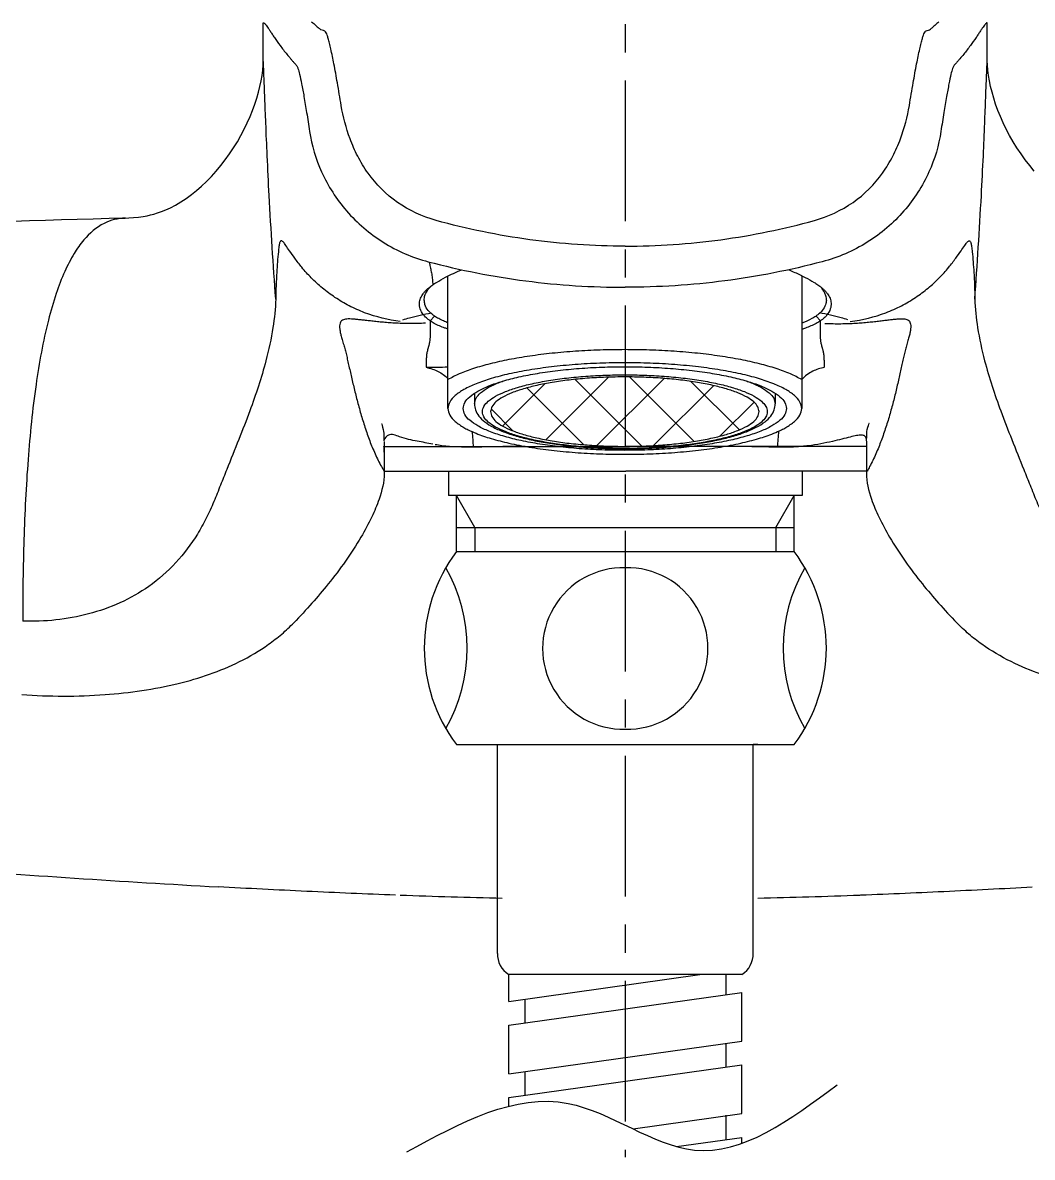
# Model space of a CAD drawing. Extents: x 2027 to 2621, y 11804 to 12224.
# Drawn here: x 2433.6 to 2496.3, y 11896.1 to 11966.6 of the extents above; entities that cross this region are included whole.
import ezdxf

# ---------------------------------------------------------------- set-up
doc = ezdxf.new("R2010")
doc.units = 0
doc.header["$LTSCALE"] = 7
doc.header["$MEASUREMENT"] = 0
doc.linetypes.add('CENTER', pattern=[2, 1.25, -0.25, 0.25, -0.25])
doc.layers.get('0').update_dxf_attribs({"color": 2, "linetype": 'CONTINUOUS'})
for name, color, linetype in [('CL', 1, 'CENTER'), ('D', 2, 'CONTINUOUS'), ('DIM', 2, 'CONTINUOUS'), ('DWG', 7, 'CONTINUOUS')]:
    doc.layers.add(name, color=color, linetype=linetype)

msp = doc.modelspace()

# ---------------------------------------------------------------- hatches: boundary and pattern name
at = {"layer": 'DIM', "ltscale": 0.6}
h = msp.add_hatch(dxfattribs=at)
h.set_pattern_fill('ANSI37', color=256, scale=20, angle=90, style=0)
h.set_pattern_definition([(135, (2437.071436576474, 12594.03800842841), (-1.767766952966369, -1.767766952966369), []), (225, (2437.071436576474, 12594.03800842841), (1.767766952966369, -1.767766952966369), [])])
edge = h.paths.add_edge_path()
edge.add_spline(control_points=[(2471.016762404071, 11944.61789011281), (2470.620561911544, 11944.6137024477), (2469.835678308887, 11944.60540657292), (2468.678539709362, 11944.53850041208), (2467.568800323793, 11944.43311158822), (2466.528843280367, 11944.28774289344), (2465.579729381379, 11944.1064405498), (2464.739836277905, 11943.89290235082), (2464.026877100382, 11943.65169684357), (2463.449166388603, 11943.38789081702), (2463.02693403064, 11943.10479670587), (2462.730428478914, 11942.80136596224), (2462.686452026055, 11942.56332804506), (2462.666762404071, 11942.45675108621)], knot_values=[0, 0, 0, 0, 1.1885324791169, 2.354514120198404, 3.475951678962398, 4.531977762197609, 5.503450242147333, 6.373630509065944, 7.12905662374815, 7.760908113855025, 8.26766761865326, 8.661259039440386, 8.980348274703662, 8.980348274703662, 8.980348274703662, 8.980348274703662], degree=3, periodic=0)
edge.add_spline(control_points=[(2462.666762404071, 11942.45675108621), (2462.686452026048, 11942.35017412731), (2462.730428478887, 11942.11213621009), (2463.026934030641, 11941.80870546644), (2463.449166388603, 11941.5256113553), (2464.026877100383, 11941.26180532874), (2464.739836277905, 11941.0205998215), (2465.579729381379, 11940.80706162251), (2466.528843280368, 11940.62575927888), (2467.568800323792, 11940.48039058409), (2468.678539709362, 11940.37500176024), (2469.835678308886, 11940.30809559937), (2470.620561911544, 11940.29979972467), (2471.016762404071, 11940.29561205961)], knot_values=[0, 0, 0, 0, 0.3190892353588298, 0.7126806561466532, 1.219440160944888, 1.851291651051373, 2.606717765733578, 3.476898032652417, 4.448370512601969, 5.504396595837306, 6.625834154601214, 7.791815795682768, 8.980348274797816, 8.980348274797816, 8.980348274797816, 8.980348274797816], degree=3, periodic=0)
edge.add_line((2471.016762404071, 11940.29561205961), (2471.016762404071, 11944.61789011281))
edge = h.paths.add_edge_path()
edge.add_spline(control_points=[(2479.366762404071, 11942.45675108621), (2479.347072782088, 11942.56332804506), (2479.303096329229, 11942.80136596224), (2479.006590777504, 11943.10479670587), (2478.58435841956, 11943.38789081699), (2478.006647707841, 11943.6516968436), (2477.293688530335, 11943.89290235081), (2476.453795426865, 11944.10644054981), (2475.504681527875, 11944.28774289343), (2474.46472448445, 11944.43311158822), (2473.354985098847, 11944.53850041208), (2472.197846499289, 11944.60540657291), (2471.412962896598, 11944.6137024477), (2471.016762404071, 11944.61789011281)], knot_values=[0, 0, 0, 0, 0.3190892352632761, 0.7126806560504033, 1.219440160848638, 1.851291650865109, 2.606717765547315, 3.476898032465926, 4.448370512416544, 5.504396595650854, 6.625834154415753, 7.791815795596235, 8.980348274713135, 8.980348274713135, 8.980348274713135, 8.980348274713135], degree=3, periodic=0)
edge.add_line((2471.016762404071, 11944.61789011281), (2471.016762404071, 11940.29561205961))
edge.add_spline(control_points=[(2471.016762404071, 11940.29561205961), (2471.412962896598, 11940.29979972467), (2472.197846499289, 11940.30809559937), (2473.354985098847, 11940.37500176024), (2474.46472448445, 11940.48039058409), (2475.504681527874, 11940.62575927888), (2476.453795426865, 11940.8070616225), (2477.293688530335, 11941.0205998215), (2478.006647707841, 11941.26180532871), (2478.58435841956, 11941.52561135532), (2479.006590777502, 11941.80870546644), (2479.303096329255, 11942.11213621009), (2479.347072782095, 11942.35017412731), (2479.366762404071, 11942.45675108621)], knot_values=[0, 0, 0, 0, 1.188532479115048, 2.354514120295581, 3.475951679060394, 4.531977762294831, 5.503450242245275, 6.373630509164115, 7.129056623846321, 7.760908113862403, 8.267667618660637, 8.66125903944846, 8.98034827480729, 8.98034827480729, 8.98034827480729, 8.98034827480729], degree=3, periodic=0)

# ---------------------------------------------------------------- linework, layer by layer
at = {"color": 7, "linetype": 'Continuous'}
for p, q in [((2448.53458204891, 11964.28324899662), (2448.53488793591, 11966.64859632542)), ((2493.552483678108, 11964.28324899662), (2493.552177791108, 11966.64859632542)), ((2451.98842603831, 11966.31511840462), (2452.02275371431, 11966.28328473802)), ((2490.098639688708, 11966.31511840462), (2490.064312012708, 11966.28328473802)), ((2448.534984461709, 11964.38335518722), (2448.53497719471, 11964.38589433902)), ((2493.552081265309, 11964.38335518722), (2493.552088532308, 11964.38589433902)), ((2439.23968024451, 11954.47183040562), (2439.93553953771, 11954.49021215322)), ((2439.96261310311, 11954.49091737202), (2439.94082284791, 11954.49034847562)), ((2458.904312613163, 11948.10893222845), (2459.184633977864, 11948.40049246555)), ((2483.184009172664, 11948.10952226175), (2482.903068387564, 11948.40065767365)), ((2456.047244980163, 11940.60910810935), (2456.047244980163, 11938.40662858107)), ((2456.047249755663, 11940.64173124385), (2456.047246047264, 11940.63728842005)), ((2486.040207494963, 11940.63816271755), (2486.040202987364, 11940.64185006355)), ((2486.040207738764, 11940.62059246375), (2486.040207738764, 11938.40079844543)), ((2456.041956008309, 11940.29341236982), (2456.02701896251, 11940.31574452962)), ((2456.042696829109, 11940.29294975042), (2456.041619557309, 11940.09720857922)), ((2456.041776038617, 11940.29589793136), (2471.043800649093, 11940.29589795306)), ((2456.042922755909, 11940.29339663642), (2456.04186216931, 11940.29341236982)), ((2486.045117427014, 11940.29589793136), (2471.043092816538, 11940.29589795306)), ((2486.044142971109, 11940.29339663642), (2486.045203557708, 11940.29341236982)), ((2486.044368897909, 11940.29294975042), (2486.045446169709, 11940.09720857922)), ((2486.045109718709, 11940.29341236982), (2486.060046764508, 11940.31574452962)), ((2456.068889724902, 11938.74743351296), (2471.070914335378, 11938.74743353467)), ((2460.043789944194, 11938.74743351872), (2460.043779589803, 11937.24963320275)), ((2486.0722311133, 11938.74743351296), (2471.070206502824, 11938.74743353467)), ((2482.043789944719, 11938.74743351879), (2482.043779590329, 11937.24963320275)), ((2482.043779590329, 11937.24963320275), (2460.043779589803, 11937.24963320275))]:
    msp.add_line(p, q, dxfattribs=at)
for points in [[(2439.962738858309, 11954.49104926942), (2440.18152472331, 11954.50114585542), (2440.472951699909, 11954.52273607282), (2440.786367103909, 11954.55670237202), (2441.07355073611, 11954.59845887942), (2441.31092064311, 11954.64182385462), (2441.525224509109, 11954.68899292842), (2441.74165925971, 11954.74520614982), (2441.96857238951, 11954.81409773802), (2442.21248921951, 11954.90014559262), (2442.47381198411, 11955.00633470882), (2442.75924927351, 11955.13870048202), (2443.080656579709, 11955.30754052382), (2443.416825543109, 11955.50602082182), (2443.74709211251, 11955.72319268702), (2444.07056447651, 11955.95799263862), (2444.389032361509, 11956.21146228482), (2444.70387837291, 11956.48502211942), (2445.01389322691, 11956.77813326362), (2445.318007774109, 11957.09007927942), (2445.61444467111, 11957.41919357442), (2445.901428859709, 11957.76343638722), (2446.177334707909, 11958.12049692722), (2446.440797304309, 11958.48802142382), (2446.69094031631, 11958.86408433842), (2446.92675538531, 11959.24642429182), (2447.14785279571, 11959.63356228962), (2447.353739928109, 11960.02387161222), (2447.544101442509, 11960.41599496182), (2447.71830810911, 11960.80782659422), (2447.87575277871, 11961.19705879802), (2448.015971737909, 11961.58146357182), (2448.13833033251, 11961.95749593762), (2448.243261020309, 11962.32432580862), (2448.33104654671, 11962.68048220862), (2448.402813225909, 11963.02783814002), (2448.459466240309, 11963.37027592142), (2448.500146132709, 11963.70022781742), (2448.524808412509, 11964.00895139302), (2448.53458204891, 11964.28324899662)], [(2496.472621055908, 11957.41919357442), (2496.185636867309, 11957.76343638722), (2495.909731019109, 11958.12049692722), (2495.646268422709, 11958.48802142382), (2495.396125410708, 11958.86408433842), (2495.160310341708, 11959.24642429182), (2494.939212931308, 11959.63356228962), (2494.733325798909, 11960.02387161222), (2494.542964284509, 11960.41599496182), (2494.368757617908, 11960.80782659422), (2494.211312948308, 11961.19705879802), (2494.071093989109, 11961.58146357182), (2493.948735394508, 11961.95749593762), (2493.843804706709, 11962.32432580862), (2493.756019180308, 11962.68048220862), (2493.684252501109, 11963.02783814002), (2493.627599486709, 11963.37027592142), (2493.586919594309, 11963.70022781742), (2493.562257314509, 11964.00895139302), (2493.552483678108, 11964.28324899662)]]:
    msp.add_lwpolyline(points, dxfattribs=at)
for centre, radius, start, end in [((2470.92837716771, 10766.81258549762), 1188.0818829346, 91.49456004460104, 94.54935120919589), ((2493.730147980509, 12775.74319034062), 864.1766809039999, 265.6302333308176, 266.8164677838139), ((2471.893227494976, 12305.26689639749), 393.1540934824, 267.8365080022063, 268.7604738624037), ((2470.783568731374, 12305.26689639749), 393.1540934824, 271.2395468279498, 272.1634919977937)]:
    msp.add_arc(centre, radius, start, end, dxfattribs=at)
for points, knots in [([(2448.534634229109, 11966.64862101362), (2448.52988972211, 11966.64750410902), (2448.557296975109, 11966.64666209202), (2448.56612422331, 11966.63525066262), (2448.59221626171, 11966.62216438802), (2448.62877768511, 11966.58950968122), (2448.68639513491, 11966.52704776762), (2448.761795747309, 11966.42408655102), (2448.854733481109, 11966.28896788542), (2448.964351141709, 11966.12364711502), (2449.091991086509, 11965.93134034262), (2449.296542530309, 11965.62841139582), (2449.59607062891, 11965.20548190622), (2449.933743049109, 11964.76727125822), (2450.199454688309, 11964.44948728942), (2450.36374355471, 11964.26327614702), (2450.46857266811, 11964.14385811282), (2450.55439049831, 11964.04568429562), (2450.64138420431, 11963.95291620262), (2450.722663930909, 11963.74573885442), (2450.814456198909, 11963.37293744622), (2450.934846523109, 11962.78838226462), (2451.079574241909, 11961.99472116562), (2451.245480035709, 11961.00625637442), (2451.359539300709, 11960.28300366682), (2451.419858292109, 11959.89144283482)], [0, 0, 0, 0, 0.0019315839, 0.0045953233, 0.0080300648, 0.0123902603, 0.0244107225, 0.0413270282, 0.06305238269999999, 0.0893555254, 0.1199481205, 0.1545152573, 0.2342076409, 0.3252835198, 0.373666077, 0.3983243514, 0.4237057679, 0.4365942245, 0.4500890653, 0.4737112004, 0.5231578948, 0.6028708205, 0.7098303565999999, 0.8429990312000001, 1, 1, 1, 1]), ([(2451.540574603509, 11966.69784890982), (2451.63107044111, 11966.62684290142), (2451.750256147709, 11966.52868739842), (2451.86670209291, 11966.42739031262), (2451.896073429109, 11966.40126617742)], [0, 0, 0, 0, 0.7453066273000001, 1, 1, 1, 1]), ([(2490.546491123509, 11966.69784890982), (2490.455995285908, 11966.62684290142), (2490.336809579309, 11966.52868739842), (2490.220363634108, 11966.42739031262), (2490.190992297909, 11966.40126617742)], [0, 0, 0, 0, 0.7453066273000001, 1, 1, 1, 1]), ([(2493.552431497909, 11966.64862101362), (2493.557176004908, 11966.64750410902), (2493.529768751909, 11966.64666209202), (2493.520941503708, 11966.63525066262), (2493.494849465308, 11966.62216438802), (2493.458288041908, 11966.58950968122), (2493.400670592108, 11966.52704776762), (2493.325269979709, 11966.42408655102), (2493.232332245909, 11966.28896788542), (2493.122714585309, 11966.12364711502), (2492.995074640509, 11965.93134034262), (2492.790523196709, 11965.62841139582), (2492.490995098108, 11965.20548190622), (2492.153322677909, 11964.76727125822), (2491.887611038709, 11964.44948728942), (2491.723322172308, 11964.26327614702), (2491.618493058908, 11964.14385811282), (2491.532675228708, 11964.04568429562), (2491.445681522708, 11963.95291620262), (2491.364401796109, 11963.74573885442), (2491.272609528109, 11963.37293744622), (2491.152219203909, 11962.78838226462), (2491.007491485109, 11961.99472116562), (2490.841585691309, 11961.00625637442), (2490.727526426308, 11960.28300366682), (2490.667207434909, 11959.89144283482)], [0, 0, 0, 0, 0.0019315839, 0.0045953233, 0.0080300648, 0.0123902603, 0.0244107225, 0.0413270282, 0.06305238269999999, 0.0893555254, 0.1199481205, 0.1545152573, 0.2342076409, 0.3252835198, 0.373666077, 0.3983243514, 0.4237057679, 0.4365942245, 0.4500890653, 0.4737112004, 0.5231578948, 0.6028708205, 0.7098303565999999, 0.8429990312000001, 1, 1, 1, 1]), ([(2453.382298489309, 11961.50061979242), (2453.304457062909, 11961.97110941682), (2453.15914979271, 11962.83513695102), (2452.948202974709, 11964.00812119662), (2452.77930500471, 11964.83020452922), (2452.653659936909, 11965.35435338862), (2452.57921873611, 11965.64232007042), (2452.51628882331, 11965.85971917062), (2452.45636620411, 11966.01483987902), (2452.37769496271, 11966.11606682982), (2452.26117068451, 11966.17279915562), (2452.13184119771, 11966.19657040182), (2452.05375309031, 11966.25700930942), (2452.022734490509, 11966.28328097202)], [0, 0, 0, 0, 0.2788599045, 0.5123285938000001, 0.6968929995, 0.7694971668, 0.8274930118000001, 0.8707986306000001, 0.9018276123000001, 0.9244179064, 0.943602295, 0.976230312, 1, 1, 1, 1]), ([(2488.704767237709, 11961.50061979242), (2488.782608664109, 11961.97110941682), (2488.927915934308, 11962.83513695102), (2489.138862752309, 11964.00812119662), (2489.307760722308, 11964.83020452922), (2489.433405790109, 11965.35435338862), (2489.507846990908, 11965.64232007042), (2489.570776903708, 11965.85971917062), (2489.630699522908, 11966.01483987902), (2489.709370764308, 11966.11606682982), (2489.825895042508, 11966.17279915562), (2489.955224529308, 11966.19657040182), (2490.033312636708, 11966.25700930942), (2490.064331236509, 11966.28328097202)], [0, 0, 0, 0, 0.2788599045, 0.5123285938000001, 0.6968929995, 0.7694971668, 0.8274930118000001, 0.8707986306000001, 0.9018276123000001, 0.9244179064, 0.943602295, 0.976230312, 1, 1, 1, 1]), ([(2449.30840283471, 11949.45613657282), (2449.15844417231, 11951.60326324102), (2448.968941913709, 11954.57598028382), (2448.78471417511, 11958.22559819542), (2448.70163292091, 11960.25820794682), (2448.639303208709, 11961.85474490082), (2448.59509476631, 11963.03486375682), (2448.563382535709, 11963.76819491502), (2448.54686602051, 11964.17413105302), (2448.53533147431, 11964.32132699422), (2448.53501076811, 11964.38337261722)], [0, 0, 0, 0, 0.431968858, 0.5977902199, 0.7333848445000001, 0.8402433722, 0.9184509964, 0.9703998995, 0.9875475418999999, 1, 1, 1, 1]), ([(2492.778662892308, 11949.45613657282), (2492.928621554708, 11951.60326324102), (2493.118123813309, 11954.57598028382), (2493.302351551908, 11958.22559819542), (2493.385432806108, 11960.25820794682), (2493.447762518309, 11961.85474490082), (2493.491970960708, 11963.03486375682), (2493.523683191308, 11963.76819491502), (2493.540199706508, 11964.17413105302), (2493.551734252708, 11964.32132699422), (2493.552054958908, 11964.38337261722)], [0, 0, 0, 0, 0.431968858, 0.5977902199, 0.7333848445000001, 0.8402433722, 0.9184509964, 0.9703998995, 0.9875475418999999, 1, 1, 1, 1]), ([(2459.28696108651, 11954.34712673882), (2458.433869043309, 11954.58824325902), (2456.80952113331, 11955.32845512762), (2455.25470801631, 11956.89050971042), (2454.39505359751, 11958.32160847142), (2453.78003713031, 11959.71556734762), (2453.505217907509, 11960.79729822422), (2453.382298489309, 11961.50061979242)], [0, 0, 0, 0, 0.2714653946, 0.5344994634, 0.6607855394, 0.7813662238, 1, 1, 1, 1]), ([(2482.800104640508, 11954.34712673882), (2483.653196683709, 11954.58824325902), (2485.277544593708, 11955.32845512762), (2486.832357710708, 11956.89050971042), (2487.692012129508, 11958.32160847142), (2488.307028596708, 11959.71556734762), (2488.581847819509, 11960.79729822422), (2488.704767237709, 11961.50061979242)], [0, 0, 0, 0, 0.2714653946, 0.5344994634, 0.6607855394, 0.7813662238, 1, 1, 1, 1]), ([(2451.41986442731, 11959.89140254802), (2451.54745887551, 11959.02418568802), (2452.08078518151, 11957.23825740422), (2453.63280228811, 11954.81776956102), (2455.928649541109, 11952.85446914322), (2457.81406038431, 11952.03924762842), (2458.798101083909, 11951.77960418222)], [0, 0, 0, 0, 0.2274097683, 0.4764497694, 0.7359668220000001, 1, 1, 1, 1]), ([(2490.667201299708, 11959.89140254802), (2490.539606851508, 11959.02418568802), (2490.006280545508, 11957.23825740422), (2488.454263438908, 11954.81776956102), (2486.158416185909, 11952.85446914322), (2484.273005342708, 11952.03924762842), (2483.288964643109, 11951.77960418222)], [0, 0, 0, 0, 0.2274097683, 0.4764497694, 0.7359668220000001, 1, 1, 1, 1]), ([(2471.04263941291, 11952.75005481562), (2469.059302090109, 11952.75012398942), (2465.09089565291, 11953.01805028542), (2461.196306498909, 11953.82209597722), (2459.286961293909, 11954.34712401022)], [0, 0, 0, 0, 0.5003938125, 1, 1, 1, 1]), ([(2471.044426314108, 11952.75005481562), (2473.027763636909, 11952.75012398942), (2476.996170074108, 11953.01805028542), (2480.890759228109, 11953.82209597722), (2482.800104433109, 11954.34712401022)], [0, 0, 0, 0, 0.5003938125, 1, 1, 1, 1]), ([(2457.05360478091, 11948.05567415402), (2456.29972001991, 11948.15800469522), (2455.204482794709, 11948.42667574042), (2453.874763851309, 11949.01913081162), (2452.997588686909, 11949.53867637642), (2452.214507595309, 11950.12344461042), (2451.525344114109, 11950.75240973882), (2450.96087251731, 11951.38632778162), (2450.519186913509, 11951.95790024142), (2450.195825828109, 11952.42075704542), (2449.99051151191, 11952.72673185882), (2449.86448557391, 11952.90243164682), (2449.79930640111, 11952.98640954462), (2449.744271700909, 11953.04554354122), (2449.69677327711, 11953.08233416162), (2449.64794605951, 11953.09394708842), (2449.60612370691, 11953.06678166322), (2449.57765072791, 11953.01480169482), (2449.55158959851, 11952.93944194142), (2449.528761700509, 11952.83801015802), (2449.49828792211, 11952.65671329402), (2449.483281972109, 11952.50815398942), (2449.47356989111, 11952.40232310002)], [0, 0, 0, 0, 0.2284084249, 0.3346914327, 0.4362994913, 0.5337930721, 0.6276346848, 0.7159077461, 0.7882695001000001, 0.8443873828, 0.8853915918999999, 0.8988876074, 0.9092942406, 0.9172955831, 0.9230697134, 0.9272396782, 0.9313084523, 0.9369294040999999, 0.9448141897, 0.9552160165000001, 0.9680937159, 1, 1, 1, 1]), ([(2485.033460946108, 11948.05567415402), (2485.787345707108, 11948.15800469522), (2486.882582932309, 11948.42667574042), (2488.212301875709, 11949.01913081162), (2489.089477040109, 11949.53867637642), (2489.872558131709, 11950.12344461042), (2490.561721612909, 11950.75240973882), (2491.126193209708, 11951.38632778162), (2491.567878813509, 11951.95790024142), (2491.891239898909, 11952.42075704542), (2492.096554215108, 11952.72673185882), (2492.222580153108, 11952.90243164682), (2492.287759325908, 11952.98640954462), (2492.342794026109, 11953.04554354122), (2492.390292449908, 11953.08233416162), (2492.439119667508, 11953.09394708842), (2492.480942020108, 11953.06678166322), (2492.509414999108, 11953.01480169482), (2492.535476128508, 11952.93944194142), (2492.558304026509, 11952.83801015802), (2492.588777804908, 11952.65671329402), (2492.603783754909, 11952.50815398942), (2492.613495835908, 11952.40232310002)], [0, 0, 0, 0, 0.2284084249, 0.3346914327, 0.4362994913, 0.5337930721, 0.6276346848, 0.7159077461, 0.7882695001000001, 0.8443873828, 0.8853915918999999, 0.8988876074, 0.9092942406, 0.9172955831, 0.9230697134, 0.9272396782, 0.9313084523, 0.9369294040999999, 0.9448141897, 0.9552160165000001, 0.9680937159, 1, 1, 1, 1]), ([(2449.47361096931, 11952.40321201502), (2449.43453490911, 11951.97758733062), (2449.35228881551, 11950.99805732822), (2449.32251688551, 11950.01542512602), (2449.30872067131, 11949.46031220542)], [0, 0, 0, 0, 0.4349395651, 1, 1, 1, 1]), ([(2492.613454757708, 11952.40321201502), (2492.652530817908, 11951.97758733062), (2492.734776911508, 11950.99805732822), (2492.764548841508, 11950.01542512602), (2492.778345055708, 11949.46031220542)], [0, 0, 0, 0, 0.4349395651, 1, 1, 1, 1]), ([(2458.79809903491, 11951.77959634562), (2460.78986274291, 11951.25753664402), (2464.848564929709, 11950.45791866662), (2468.97743276731, 11950.19126801862), (2471.042639307909, 11950.19125472022)], [0, 0, 0, 0, 0.4992530903, 1, 1, 1, 1]), ([(2483.288966692108, 11951.77959634562), (2481.297202984108, 11951.25753664402), (2477.238500797308, 11950.45791866662), (2473.109632959708, 11950.19126801862), (2471.044426419109, 11950.19125472022)], [0, 0, 0, 0, 0.4992530903, 1, 1, 1, 1]), ([(2459.306484683364, 11950.49900350285), (2459.490382934995, 11950.60532235934), (2459.997512952937, 11950.89851429087), (2460.533345129498, 11951.13711252462), (2460.877484483211, 11951.28218303427)], [0, 0, 0, 0, 0.6369859676233868, 1.756594760013054, 1.756594760013054, 1.756594760013054, 1.756594760013054]), ([(2481.209790581, 11951.28222834487), (2481.212807801022, 11951.28094230484), (2481.336685862892, 11951.22809438409), (2481.459863195659, 11951.17358985059), (2481.580040783064, 11951.12041266945)], [0.6925027579577493, 0.6925027579577493, 0.6925027579577493, 0.6925027579577493, 0.7023430344178909, 1.096570057618863, 1.096570057618863, 1.096570057618863, 1.096570057618863]), ([(2449.308658039709, 11949.45867121842), (2449.29382582611, 11948.86456273982), (2449.155078802309, 11947.57206301722), (2448.64900048051, 11945.23239202382), (2447.87477208891, 11942.92527331202), (2447.004972329509, 11940.68777511202), (2446.38516011631, 11939.15360522842), (2445.866925071509, 11937.86507010122), (2445.47154278451, 11936.84379779702), (2445.003679179509, 11935.82316173522), (2444.27757964931, 11934.51336372322), (2443.16005581091, 11933.00691253802), (2440.989623978109, 11931.11082702762), (2437.728491154309, 11929.65879858722), (2434.952539584109, 11929.37670936062), (2433.58034947211, 11929.42897034982)], [0, 0, 0, 0, 0.0632203983, 0.1378265996, 0.2542978447, 0.3215916393, 0.3932406816, 0.4303048544, 0.4693389173, 0.5097260042, 0.5496248617, 0.6285405682, 0.7078561456, 0.8539218659000001, 1, 1, 1, 1]), ([(2492.778407687309, 11949.45867121842), (2492.793239900908, 11948.86456273982), (2492.931986924709, 11947.57206301722), (2493.438065246508, 11945.23239202382), (2494.212293638108, 11942.92527331202), (2495.082093397509, 11940.68777511202), (2495.701905610708, 11939.15360522842), (2496.220140655509, 11937.86507010122), (2496.615522942508, 11936.84379779702), (2497.083386547509, 11935.82316173522), (2497.809486077708, 11934.51336372322), (2498.927009916108, 11933.00691253802), (2501.097441748909, 11931.11082702762), (2504.358574572709, 11929.65879858722), (2507.134526142909, 11929.37670936062), (2508.506716254908, 11929.42897034982)], [0, 0, 0, 0, 0.0632203983, 0.1378265996, 0.2542978447, 0.3215916393, 0.3932406816, 0.4303048544, 0.4693389173, 0.5097260042, 0.5496248617, 0.6285405682, 0.7078561456, 0.8539218659000001, 1, 1, 1, 1]), ([(2460.016762404071, 11947.98469944599), (2459.925745922163, 11948.0192173412), (2459.73196590724, 11948.09794024135), (2459.450663242207, 11948.23140694328), (2459.270450874391, 11948.34594811005), (2459.184633977864, 11948.40049246555)], [11.12291061300474, 11.12291061300474, 11.12291061300474, 11.12291061300474, 11.41494713372552, 11.75022202446847, 12.05502743741788, 12.05502743741788, 12.05502743741788, 12.05502743741788]), ([(2482.902533830463, 11948.40029587045), (2482.81647230439, 11948.34586684974), (2482.537636063343, 11948.16951878539), (2482.23147652687, 11948.04219378005), (2482.016762404071, 11947.96440131463)], [0, 0, 0, 0, 0.3052367204195497, 0.988955967136697, 0.988955967136697, 0.988955967136697, 0.988955967136697]), ([(2460.016762404071, 11947.59421479443), (2459.955980974082, 11947.61426648583), (2459.666833454345, 11947.71331690366), (2459.285329037319, 11947.86920772062), (2458.992595678716, 11948.05338707843), (2458.904312613163, 11948.10893222845)], [11.10733698044798, 11.10733698044798, 11.10733698044798, 11.10733698044798, 11.29926197788796, 12.02332135526497, 12.33597525525698, 12.33597525525698, 12.33597525525698, 12.33597525525698]), ([(2483.183226776163, 11948.10899136665), (2483.094684654263, 11948.05329113462), (2482.801348745621, 11947.86875887108), (2482.402144507548, 11947.70579330439), (2482.095023136659, 11947.60185990556), (2482.016762404071, 11947.57661710652)], [0, 0, 0, 0, 0.3135573675179111, 1.038800893164528, 1.285449709599535, 1.285449709599535, 1.285449709599535, 1.285449709599535]), ([(2458.666210791263, 11945.21451754575), (2458.923900236422, 11945.14449349977), (2459.424389262808, 11945.00849155149), (2459.836038834603, 11944.68712087607), (2460.016762404055, 11944.51149359973)], [0, 0, 0, 0, 0.7930746711770387, 1.540323740396638, 1.540323740396638, 1.540323740396638, 1.540323740396638]), ([(2483.421241952464, 11945.21451755005), (2483.173701156652, 11945.14860876923), (2482.648131477401, 11945.00867362568), (2482.219212712155, 11944.66098174525), (2482.016762404071, 11944.45669253494)], [0, 0, 0, 0, 0.7612808111147702, 1.616323929179171, 1.616323929179171, 1.616323929179171, 1.616323929179171]), ([(2456.041619557309, 11940.09720857922), (2456.041986199109, 11940.02363413462), (2456.045269911309, 11939.53742004602), (2456.05527783391, 11939.05124647882), (2456.05516051811, 11938.63859668322)], [0, 0, 0, 0, 0.1513195174, 1, 1, 1, 1]), ([(2464.826928185806, 11940.29884168623), (2464.449524551179, 11940.29534806503), (2463.370368392263, 11940.28256352642), (2462.29142809594, 11940.25674442159), (2461.58980306517, 11940.23995449329)], [6.220265908432269, 6.220265908432269, 6.220265908432269, 6.220265908432269, 7.352517804864006, 9.457962095617226, 9.457962095617226, 9.457962095617226, 9.457962095617226]), ([(2480.49747739247, 11940.23995449329), (2479.795852171818, 11940.25674444277), (2478.699827919299, 11940.28297239366), (2477.603580913622, 11940.2957496036), (2477.20908832132, 11940.29931021377)], [0, 0, 0, 0, 2.105444860699768, 3.288961915486445, 3.288961915486445, 3.288961915486445, 3.288961915486445]), ([(2486.045446169709, 11940.09720857922), (2486.045079527909, 11940.02363413462), (2486.041795815709, 11939.53742004602), (2486.031787893108, 11939.05124647882), (2486.031905208908, 11938.63859668322)], [0, 0, 0, 0, 0.1513195174, 1, 1, 1, 1]), ([(2456.05499962331, 11938.63870188462), (2456.05483770511, 11938.08425991842), (2455.82229150051, 11937.13857344222), (2455.26215898131, 11935.82977185822), (2454.847264343509, 11935.06054332882), (2454.607588086909, 11934.65012134402)], [0, 0, 0, 0, 0.3887572725, 0.6667487448, 1, 1, 1, 1]), ([(2486.032066103708, 11938.63870188462), (2486.032228021908, 11938.08425991842), (2486.264774226508, 11937.13857344222), (2486.824906745708, 11935.82977185822), (2487.239801383509, 11935.06054332882), (2487.479477640109, 11934.65012134402)], [0, 0, 0, 0, 0.3887572725, 0.6667487448, 1, 1, 1, 1]), ([(2454.607579515909, 11934.65012619602), (2454.01111997051, 11933.62874792362), (2453.013018229909, 11932.23672721222), (2451.550294149909, 11930.51697262662), (2450.822764510309, 11929.72412570122), (2450.435798726109, 11929.32765666162)], [0, 0, 0, 0, 0.5237796531000001, 0.7546629876000001, 1, 1, 1, 1]), ([(2487.479486211109, 11934.65012619602), (2488.075945756508, 11933.62874792362), (2489.074047497108, 11932.23672721222), (2490.536771577109, 11930.51697262662), (2491.264301216709, 11929.72412570122), (2491.651267000909, 11929.32765666162)], [0, 0, 0, 0, 0.5237796531000001, 0.7546629876000001, 1, 1, 1, 1]), ([(2433.51901294911, 11924.85436019622), (2435.241899534509, 11924.73803682922), (2438.51480390251, 11924.72656119662), (2443.09540331871, 11925.37414305242), (2446.52227301611, 11926.53480046322), (2448.593837584509, 11927.75963058022), (2449.69607705751, 11928.60932943562), (2450.196681437509, 11929.08259974242), (2450.435837980709, 11929.32762893282)], [0, 0, 0, 0, 0.287832632, 0.5434821296, 0.7683103934000001, 0.8853751672, 0.942927794, 1, 1, 1, 1]), ([(2508.568052777908, 11924.85436019622), (2506.845166192509, 11924.73803682922), (2503.572261824508, 11924.72656119662), (2498.991662408308, 11925.37414305242), (2495.564792710908, 11926.53480046322), (2493.493228142509, 11927.75963058022), (2492.390988669508, 11928.60932943562), (2491.890384289509, 11929.08259974242), (2491.651227746308, 11929.32762893282)], [0, 0, 0, 0, 0.287832632, 0.5434821296, 0.7683103934000001, 0.8853751672, 0.942927794, 1, 1, 1, 1]), ([(2456.756368190309, 11912.38184651402), (2454.91604577911, 11912.45115501462), (2451.24285707631, 11912.61351919802), (2447.57079625871, 11912.79900430402), (2445.738498890709, 11912.90013541362)], [0, 0, 0, 0, 0.5008895069, 1, 1, 1, 1]), ([(2485.330697536709, 11912.38184651402), (2487.171019947908, 11912.45115501462), (2490.844208650708, 11912.61351919802), (2494.516269468308, 11912.79900430402), (2496.348566836309, 11912.90013541362)], [0, 0, 0, 0, 0.5008895069, 1, 1, 1, 1])]:
    msp.add_open_spline(points, degree=3, knots=knots, dxfattribs=at)
for points in [[(2451.893231600709, 11966.40080388942), (2451.925007658109, 11966.37253739142), (2451.95632101411, 11966.34375369282), (2451.98764089091, 11966.31498256062)], [(2490.193834126309, 11966.40080388942), (2490.162058068909, 11966.37253739142), (2490.130744712908, 11966.34375369282), (2490.099424836108, 11966.31498256062)], [(2458.665820359963, 11945.21450546625), (2459.116131576258, 11945.22308445764), (2459.566442792553, 11945.23166344903), (2460.016762404073, 11945.23960789703)], [(2461.51235920785, 11941.22170609821), (2461.552931248694, 11940.89643666995), (2461.571323782882, 11940.56820706737), (2461.58971631707, 11940.23997746479)], [(2480.578270446842, 11941.24755844267), (2480.535419566728, 11940.91384161533), (2480.516491712449, 11940.57689805061), (2480.49756385817, 11940.23995448589)]]:
    msp.add_open_spline(points, degree=3, dxfattribs=at)
for points in [[(2458.864605107364, 11951.71489294055), (2458.885162834463, 11951.61634184345), (2458.946546511364, 11951.31574730795), (2459.007009029664, 11951.00403914215), (2459.055480171264, 11950.68012355135), (2459.070588711563, 11950.34346334525)], [(2481.580040783064, 11951.12041266945), (2482.232178376163, 11950.80734190515), (2482.782564728664, 11950.49801110795)], [(2458.570723376364, 11949.62176988805), (2458.611380674663, 11949.74794445575), (2458.764542473263, 11950.02603480145), (2458.998601945064, 11950.29175953865)], [(2458.832742421764, 11950.16304816605), (2458.944725667664, 11950.25153107025), (2459.070772598164, 11950.34358931795)], [(2459.070588711563, 11950.34346334525), (2459.306484683364, 11950.49900350285)], [(2482.782564728664, 11950.49801110795), (2483.016704450064, 11950.34357556915)], [(2483.016696678963, 11950.34357764255), (2483.141099167263, 11950.25276551775), (2483.218564556764, 11950.19245964485)], [(2458.903460115163, 11948.10951092515), (2458.747530775765, 11948.22681161975), (2458.503618574764, 11948.47312923545), (2458.293861323163, 11948.85490433515), (2458.248659839764, 11949.20852285665), (2458.270780621864, 11949.36345073685), (2458.316323216764, 11949.50834671635), (2458.472719069164, 11949.79003886165), (2458.600539273364, 11949.94557317995)], [(2458.544005190264, 11949.39954998015), (2458.545441677464, 11949.45452656725), (2458.566904880364, 11949.60582029055), (2458.570723376364, 11949.62176988805)], [(2458.600539273364, 11949.94557317995), (2458.724368479765, 11950.06872064385), (2458.832742421764, 11950.16304816605)], [(2483.484669318664, 11949.94799716165), (2483.613846234564, 11949.79126288525), (2483.772479148363, 11949.50488045095), (2483.817944152064, 11949.35771925435), (2483.839212580463, 11949.20141066415), (2483.791497090764, 11948.84845933785), (2483.580857631264, 11948.46940490915), (2483.338378412263, 11948.22553288815), (2483.184009172664, 11948.10952226175)], [(2483.218564556764, 11950.19245964485), (2483.254678738763, 11950.16307381305)], [(2483.249212256763, 11950.12141252295), (2483.322040511564, 11950.02724862195), (2483.384451592965, 11949.93239645145)], [(2483.254678738763, 11950.16307381305), (2483.360366286964, 11950.07121670115), (2483.484669318664, 11949.94799716165)], [(2483.384451592965, 11949.93239645145), (2483.477391725264, 11949.74453772355), (2483.518103705664, 11949.61602136485)], [(2483.518103705664, 11949.61602136485), (2483.521787151863, 11949.60021173885), (2483.542411727663, 11949.44759614805), (2483.543490332063, 11949.39966091745)], [(2459.184633751963, 11948.40049212545), (2459.032956779563, 11948.51124529205), (2458.795432826264, 11948.74521349945), (2458.590204833064, 11949.11158795865), (2458.544005190264, 11949.39954998015)], [(2483.543490332063, 11949.39966091745), (2483.495190440564, 11949.10536879865), (2483.289115477264, 11948.74166068315), (2483.052995676363, 11948.51003635705), (2482.902530684563, 11948.40030063495)], [(2458.620942615658, 11947.95992919424), (2458.110104593914, 11947.93989709467), (2457.619623677534, 11947.93544305635), (2457.15076228507, 11947.9441802891), (2456.704420660777, 11947.9637446223), (2456.293130990005, 11947.99067582729), (2455.904881906862, 11948.02331490366), (2455.540707804079, 11948.05930947086), (2455.201568644925, 11948.09631412121), (2454.894696529881, 11948.13156773617), (2454.61289910759, 11948.16358753789), (2454.356498450801, 11948.19051236927), (2454.125804386456, 11948.21058969612), (2453.914381979858, 11948.22147264873), (2453.732149033678, 11948.21832970828), (2453.580122302853, 11948.19599720053), (2453.459040856403, 11948.14903081502), (2453.368647531577, 11948.07094170126), (2453.310826665889, 11947.95579605976), (2453.285736502238, 11947.79768488854), (2453.293654619097, 11947.59253850047), (2453.326508175277, 11947.38470613402), (2453.383200110165, 11947.14829046518), (2453.46316539936, 11946.86845383141), (2453.559191065009, 11946.53542827589), (2453.640122347007, 11946.23597413827), (2453.721801730584, 11945.90591213579), (2453.803624457162, 11945.55329177682), (2453.886771041943, 11945.18527019387), (2453.974326672821, 11944.79690226912), (2454.065229929396, 11944.39881671505), (2454.16055008136, 11943.99380119588), (2454.261205534477, 11943.58420978186), (2454.367964605407, 11943.16718672777), (2454.480786366609, 11942.74769030831), (2454.599913082165, 11942.3270547268), (2454.725931356643, 11941.90698557559), (2454.860390581287, 11941.48378648667), (2455.0026755123, 11941.06287819249), (2455.153612345965, 11940.64674281231), (2455.313993512802, 11940.2381288716), (2455.491045603553, 11939.82617089472), (2455.679755337605, 11939.42601622887), (2455.881097733845, 11939.03909678938), (2456.047244980163, 11938.74743351727)], [(2483.453041299299, 11947.94709876967), (2483.963972072799, 11947.92959122377), (2484.454469010399, 11947.92756095417), (2484.923281503299, 11947.93861496157), (2485.369521000799, 11947.96038465567), (2485.780672569299, 11947.98934792217), (2486.168755625998, 11948.02390513517), (2486.532747415099, 11948.06169883136), (2486.8716995749, 11948.10037888806), (2487.178393737298, 11948.13714848297), (2487.460029492998, 11948.17056039737), (2487.716293970099, 11948.19875190537), (2487.946886005598, 11948.21996896317), (2488.158252052699, 11948.23189652796), (2488.340498304798, 11948.22965413107), (2488.492633535699, 11948.20807313697), (2488.613945588498, 11948.16170564957), (2488.704723687498, 11948.08406416837), (2488.763112840099, 11947.96920565486), (2488.788984004699, 11947.81122039727), (2488.782079716598, 11947.60603738647), (2488.750253566398, 11947.39804521146), (2488.694730573099, 11947.16135228557), (2488.616149074599, 11946.88112391947), (2488.521770229099, 11946.54762791857), (2488.442319689598, 11946.24777751467), (2488.3622723066, 11945.91731592286), (2488.282193054599, 11945.56429554167), (2488.200866065799, 11945.19586758267), (2488.115230626299, 11944.80707174297), (2488.026295621699, 11944.40854185027), (2487.932978020098, 11944.00306025097), (2487.834347794299, 11943.59297644827), (2487.729650748699, 11943.17543093517), (2487.618903308999, 11942.75538212807), (2487.501856621098, 11942.33416301687), (2487.377915659399, 11941.91347627437), (2487.245549317198, 11941.48961792137), (2487.105346044199, 11941.06801166437), (2486.956467388799, 11940.65113550966), (2486.798107348298, 11940.24173403336), (2486.623093111999, 11939.82890618227), (2486.436363048598, 11939.42782389177), (2486.236935075299, 11939.03991424167), (2486.072231113299, 11938.74743351296)], [(2458.903695806464, 11948.10891519825), (2458.904671026764, 11948.06775582635), (2458.906301119464, 11947.99538453555), (2458.908645098763, 11947.88563537355), (2458.910603479764, 11947.78284933685), (2458.912609049964, 11947.66991560825), (2458.914291243763, 11947.49389402225), (2458.913414871964, 11947.33888262005), (2458.910256624663, 11947.19869757465), (2458.905267352764, 11947.07473813915), (2458.901378456663, 11947.01004460695), (2458.896374767364, 11946.94966840685), (2458.878482536463, 11946.80483642885), (2458.832855575663, 11946.58666549615), (2458.823794238263, 11946.55255828375), (2458.814400357463, 11946.51875713965), (2458.806805379064, 11946.49230259935), (2458.799032086364, 11946.46588373285), (2458.793859345263, 11946.44856932425), (2458.788593162464, 11946.43124845235), (2458.772807002764, 11946.37765672855), (2458.755413616363, 11946.31279448675), (2458.739325797263, 11946.24644763255), (2458.714698251364, 11946.12667246535), (2458.695377521564, 11946.00392076675), (2458.681032938564, 11945.87847318865), (2458.671762048563, 11945.75219792485), (2458.666175585563, 11945.62491789875), (2458.663404975865, 11945.49876090745), (2458.663076383063, 11945.36833985555), (2458.665168820163, 11945.23831473465), (2458.665820359963, 11945.21450546625)], [(2483.421668053364, 11945.21450442655), (2483.422319639265, 11945.23831650145), (2483.424411881464, 11945.36834164325), (2483.424083092564, 11945.49876271655), (2483.421312293463, 11945.62491972925), (2483.415725641363, 11945.75219977745), (2483.406454567264, 11945.87847506075), (2483.392109805163, 11946.00392265195), (2483.372788901664, 11946.12667435775), (2483.348161186164, 11946.24644952595), (2483.332073271163, 11946.31279637795), (2483.314679788363, 11946.37765861535), (2483.298893546663, 11946.43125033395), (2483.293627336564, 11946.44857120415), (2483.288454567864, 11946.46588561175), (2483.280681231965, 11946.49230447745), (2483.273086209364, 11946.51875901815), (2483.263692270664, 11946.55256016445), (2483.254630873563, 11946.58666738105), (2483.209003516663, 11946.80483838535), (2483.191111029564, 11946.94967044385), (2483.186107239063, 11947.01004668245), (2483.182218237963, 11947.07474025825), (2483.177228776963, 11947.19869977815), (2483.174070333663, 11947.33888491665), (2483.173193763164, 11947.49389641905), (2483.174875750064, 11947.66991811485), (2483.176881197363, 11947.78285191175), (2483.178839473765, 11947.88563800925), (2483.181183347363, 11947.99538723465), (2483.182813373863, 11948.06775856635), (2483.183790003664, 11948.10897774025)], [(2455.89586978257, 11941.71329219249), (2455.89561049357, 11941.71388569229), (2455.95419595987, 11941.50173931729), (2456.02869560717, 11941.03556748399), (2456.04016883757, 11940.64516804269)], [(2486.04711125097, 11940.64516801789), (2486.058585735469, 11941.03557676689), (2486.13308559237, 11941.50174403969), (2486.19167043457, 11941.71388710889), (2486.183640844769, 11941.69474139669)], [(2459.08168665907, 11940.42983772039), (2458.113417092869, 11940.61910592799), (2457.01096696937, 11940.89049182129), (2456.31430384667, 11940.99568546429), (2456.04950222807, 11940.70518669029), (2456.03041909737, 11940.64884080059)], [(2461.58980306517, 11940.23995449329), (2459.63462698147, 11940.33968600079), (2459.23394530037, 11940.40278167729)], [(2486.04353874687, 11940.64440161149), (2486.03265604467, 11940.74990388119), (2485.93840456347, 11940.93676958939), (2485.73519839737, 11940.99845810889), (2485.428919317269, 11940.96734563359), (2485.02019092447, 11940.87698518729), (2484.51572085607, 11940.75042603939), (2483.91650458867, 11940.60597874709), (2483.21038438397, 11940.45925426569), (2482.413842106169, 11940.33474050259), (2482.12075169777, 11940.30099727599)], [(2482.12075169777, 11940.30099727599), (2481.49775218097, 11940.25191209759), (2480.49747739247, 11940.23995449329)]]:
    msp.add_spline(points, degree=3, dxfattribs=at)
at = {"layer": 'CL'}
msp.add_line((2471.044248308129, 12005.0514046651), (2471.04349497487, 11896.07901077976), dxfattribs=at)
at = {"layer": 'D'}
for p, q in [((2461.693603833744, 11935.24963320275), (2460.539941227258, 11937.24963320275)), ((2480.393603833748, 11935.24963320275), (2481.547266440235, 11937.24963320275)), ((2461.693603833744, 11935.24963320275), (2461.693603833744, 11933.74963320273)), ((2480.393603833748, 11935.24963320275), (2480.393603833748, 11933.74963320277))]:
    msp.add_line(p, q, dxfattribs=at)
msp.add_open_spline([(2439.940714706909, 11954.49027157962), (2439.722645228909, 11954.48225305362), (2439.274335069109, 11954.42808925402), (2438.33674249431, 11954.07897687182), (2437.46519617051, 11953.31562145862), (2436.71770713291, 11952.24074569822), (2436.143670220909, 11951.11684365422), (2435.61579545991, 11949.73007337882), (2434.94560295571, 11947.39548197462), (2434.325020510709, 11943.94732224542), (2433.86399422291, 11939.38519294722), (2433.666110460509, 11935.32126268602), (2433.59021508331, 11931.96938858942), (2433.58261876111, 11930.27670296982), (2433.580374877109, 11929.42886203062)], degree=3, knots=[0, 0, 0, 0, 0.0239855594, 0.0492298751, 0.1089570185, 0.147283167, 0.1930308972, 0.2472153563, 0.3101743174, 0.4597488396, 0.6314895479, 0.8139524389, 0.9068082491, 1, 1, 1, 1], dxfattribs=at)
msp.add_spline([(2457.462240981777, 11896.41259365429), (2467.502651906093, 11899.42969095951), (2475.337657409651, 11896.52863705278), (2484.217329546879, 11900.59011459255)], degree=3, dxfattribs=at)
at = {"layer": 'DWG'}
for p, q in [((2460.016762404071, 11942.64993625099), (2460.016762404071, 11950.89057693975)), ((2482.016762404071, 11950.8905624714), (2482.016762404071, 11942.64993625179)), ((2461.666762404072, 11943.60280496171), (2461.666762404072, 11942.93971399931)), ((2480.366762404071, 11943.60280496171), (2480.366762404071, 11942.93971399931)), ((2460.539941227256, 11933.74963320273), (2460.539941227258, 11937.24963320275)), ((2481.547266440235, 11933.74963320277), (2481.547266440235, 11937.24963320275)), ((2460.539941227257, 11935.24963320273), (2481.547266440236, 11935.24963320275)), ((2460.543603833744, 11933.74963320273), (2481.543603833742, 11933.74963320277)), ((2460.543603833762, 11921.74963320275), (2481.543603833763, 11921.74963320275)), ((2463.093603833762, 11908.76426925999), (2463.093603833762, 11921.74963320275)), ((2478.993603833761, 11908.76426925999), (2478.993603833763, 11921.74963320275)), ((2479.293603833762, 11921.74963320275), (2478.993603833763, 11921.74963320275)), ((2477.293603833763, 11907.44963320275), (2463.793603833762, 11907.44963320275)), ((2463.793603833762, 11905.7799555272), (2475.67397781251, 11907.44963320275)), ((2463.793603833762, 11905.7799555272), (2463.793603833762, 11907.44963320275)), ((2478.293603833762, 11907.44963320275), (2477.293603833763, 11907.44963320275)), ((2477.293603833763, 11907.44963320275), (2477.293603833761, 11906.19673951324)), ((2463.793603833763, 11904.29943824476), (2478.293603833761, 11906.33728034794)), ((2464.793603833761, 11905.9204963619), (2464.793603833761, 11904.43997907946)), ((2478.293603833761, 11903.30779763038), (2478.293603833761, 11906.33728034794)), ((2463.793603833762, 11901.2699555272), (2463.793603833763, 11904.29943824476)), ((2463.793603833762, 11901.2699555272), (2478.293603833761, 11903.30779763038)), ((2477.293603833762, 11903.16725679568), (2477.293603833762, 11901.68673951324)), ((2463.793603833763, 11899.78943824476), (2478.293603833761, 11901.82728034794)), ((2478.293603833762, 11898.79779763039), (2478.293603833761, 11901.82728034794)), ((2464.793603833761, 11901.4104963619), (2464.793603833763, 11899.92997907946)), ((2463.793603833763, 11899.25819973818), (2463.793603833763, 11899.78943824476)), ((2471.527399286389, 11897.84686959553), (2478.293603833762, 11898.79779763039)), ((2477.293603833762, 11898.69148087202), (2477.293603833762, 11897.17673951324)), ((2474.234828093599, 11896.74685661755), (2478.293603833763, 11897.31728034794)), ((2478.293603833763, 11896.94381167694), (2478.293603833763, 11897.31728034794))]:
    msp.add_line(p, q, dxfattribs=at)
for centre, radius, start, end in [((2468.543603833763, 11927.74963320275), 10, 143.117503475527, 216.8698976458701), ((2473.543603833761, 11927.74963320275), 10, 323.1301023541299, 36.90834033726789), ((2451.223095758072, 11927.74963320275), 10, 330.0000000000028, 29.99999999999723), ((2470.925843721684, 11927.72814826442), 5.022865559603478, 88.65658843621821, 271.3434115637297), ((2471.16136394584, 11927.72814826442), 5.022865559603478, 268.6565884362703, 91.34341156372966), ((2490.864111909451, 11927.74963320275), 10, 150.0000000000028, 209.9999999999972), ((2464.592918247866, 11908.71892295194), 1.5, 178.2676346834203, 237.799999999986), ((2477.494289419657, 11908.71892295194), 1.5, 302.2000000000137, 1.732365316579773)]:
    msp.add_arc(centre, radius, start, end, dxfattribs=at)
for points in [[(2457.214728375662, 11948.16892019229), (2457.349224445561, 11948.21410837139), (2457.928266085064, 11948.38814800059), (2458.520607203367, 11948.51342337599), (2458.975123781963, 11948.59869372389)], [(2484.872888187563, 11948.16892019229), (2484.738392117657, 11948.21410837139), (2484.159350478459, 11948.38814800059), (2483.567009360462, 11948.51342337589), (2483.112492782062, 11948.59869372369)]]:
    msp.add_open_spline(points, degree=3, knots=[0, 0, 0, 0, 0.2347794141, 1, 1, 1, 1], dxfattribs=at)
for points in [[(2471.016762404071, 11946.31344232851), (2469.474826080071, 11946.28769561991), (2467.958454454471, 11946.21088236461), (2466.492788373171, 11946.08427609621), (2465.102128004071, 11945.90997589671), (2463.80952994977, 11945.69087159521), (2462.63642497817, 11945.43059585471), (2461.602262708871, 11945.13346394481), (2460.724189145871, 11944.80440219601), (2460.016762404071, 11944.44886632261)], [(2482.016762404071, 11944.44886632261), (2481.309335662271, 11944.80440219601), (2480.431262099371, 11945.13346394481), (2479.397099829971, 11945.43059585471), (2478.223994858371, 11945.69087159521), (2476.931396804071, 11945.90997589671), (2475.540736434971, 11946.08427609621), (2474.075070353771, 11946.21088236461), (2472.558698728171, 11946.28769561991), (2471.016762404071, 11946.31344232851)], [(2482.016762404071, 11942.64993625181), (2481.904798264571, 11943.05510794781), (2481.571185113471, 11943.45203151651), (2481.022714352371, 11943.83262673861), (2480.270551264371, 11944.18914579301), (2479.330007720971, 11944.51433097991), (2478.220230476371, 11944.80156246661), (2476.963811394771, 11945.04499304831), (2475.586327545671, 11945.23966718031), (2474.115820527871, 11945.38162185891), (2472.582225623571, 11945.46796729601), (2471.01676240257, 11945.49694574751), (2469.451299181571, 11945.46796729591), (2467.917704277371, 11945.38162185871), (2466.447197259671, 11945.23966718001), (2465.069713410771, 11945.04499304781), (2463.813294329571, 11944.80156246601), (2462.703517085171, 11944.51433097931), (2461.762973542071, 11944.18914579241), (2461.010810454571, 11943.83262673791), (2460.462339693871, 11943.45203151571), (2460.128726543171, 11943.05510794701), (2460.016762404071, 11942.64993625101)], [(2460.966762404071, 11942.64993625141), (2461.069056913171, 11943.02011584641), (2461.373858019271, 11943.38275965231), (2461.874960850771, 11943.73048528711), (2462.56216439917, 11944.05621405961), (2463.421479181871, 11944.35331507131), (2464.435412027971, 11944.61574020231), (2465.583322188671, 11944.83814723381), (2466.841841523471, 11945.01600860001), (2468.185350207871, 11945.14570355631), (2469.586498279471, 11945.22459188751), (2471.016762404071, 11945.25106765471)], [(2471.016762404071, 11940.16620253701), (2469.802217953871, 11940.18787483591), (2468.58168814287, 11940.25461463441), (2467.392633302171, 11940.36706674501), (2466.272016822771, 11940.52321713111), (2465.25131177817, 11940.71895747981), (2464.35057170627, 11940.95015742561), (2463.58646706717, 11941.21244744901), (2462.974988240371, 11941.50043772201), (2462.529072102671, 11941.80806911441), (2462.257818647971, 11942.12901991641), (2462.166762405071, 11942.45672716831), (2462.257792187971, 11942.78443487421), (2462.529019615571, 11943.10538704471), (2462.974910540771, 11943.41302067381), (2463.586366042771, 11943.70101430471), (2464.350450358271, 11943.96330877141), (2465.251170300871, 11944.19451324301), (2466.271853388871, 11944.39025816601), (2467.392462120671, 11944.54641553641), (2468.581547489371, 11944.65887709821), (2469.80215195457, 11944.72562498521), (2471.016762404071, 11944.74729963531)], [(2471.016762404071, 11944.61789011281), (2469.828433504471, 11944.59589283361), (2468.664295554471, 11944.53034879721), (2467.548047045571, 11944.42259229121), (2466.50241157837, 11944.27481692721), (2465.548675275671, 11944.09003098561), (2464.706253458271, 11943.87199617531), (2463.992295404971, 11943.62515105611), (2463.421335242871, 11943.35452068301), (2463.00499607437, 11943.06561430981), (2462.751753364371, 11942.76431323721), (2462.666762404071, 11942.45675108621)], [(2471.016762404071, 11945.25106765471), (2472.44702652877, 11945.22459188751), (2473.84817460037, 11945.14570355631), (2475.191683284771, 11945.01600860001), (2476.450202619571, 11944.83814723381), (2477.598112780271, 11944.61574020231), (2478.612045626371, 11944.35331507131), (2479.471360409071, 11944.05621405961), (2480.158563957371, 11943.73048528711), (2480.659666788971, 11943.38275965231), (2480.964467894971, 11943.02011584641), (2481.066762404071, 11942.64993625141)], [(2471.016762404071, 11944.74729963531), (2472.231306854271, 11944.72562733641), (2473.451836665271, 11944.65888753791), (2474.640891506071, 11944.54643542731), (2475.761507985471, 11944.39028504121), (2476.782213029971, 11944.19454469251), (2477.682953101971, 11943.96334474671), (2478.447057740972, 11943.70105472341), (2479.05853656787, 11943.41306445031), (2479.504452705571, 11943.10543305801), (2479.775706160271, 11942.78448225591), (2479.866762403171, 11942.45677500401), (2479.775732620271, 11942.12906729811), (2479.504505192671, 11941.80811512761), (2479.058614267471, 11941.50048149861), (2478.447158765471, 11941.21248786761), (2477.683074449971, 11940.95019340091), (2476.782354507371, 11940.71898892931), (2475.761671419371, 11940.52324400631), (2474.641062687571, 11940.36708663591), (2473.451977318871, 11940.25462507411), (2472.231372853671, 11940.18787718711), (2471.016762404071, 11940.16620253701)], [(2479.366762404071, 11942.45675108621), (2479.281771443771, 11942.76431323721), (2479.028528733772, 11943.06561430981), (2478.612189565271, 11943.35452068301), (2478.041229403271, 11943.62515105611), (2477.327271349971, 11943.87199617531), (2476.484849532571, 11944.09003098561), (2475.531113229871, 11944.27481692721), (2474.485477762671, 11944.42259229121), (2473.36922925377, 11944.53034879721), (2472.205091303671, 11944.59589283361), (2471.016762404071, 11944.61789011281)], [(2461.666762404271, 11942.93971399931), (2461.762925329071, 11943.28589348361), (2462.049453569171, 11943.62496753101), (2462.520501320671, 11943.94997221521), (2463.166457153871, 11944.25422959571), (2463.461147588771, 11944.36526227161)], [(2478.572404973971, 11944.36525236411), (2478.866938253972, 11944.25428136071), (2479.512923838171, 11943.95002835201), (2479.984003785771, 11943.62502665801), (2480.270565414771, 11943.28595447581), (2480.366762403971, 11942.93971399931)], [(2460.016762404071, 11942.64993625101), (2460.128726543671, 11942.24476455501), (2460.462339694771, 11941.84784098631)], [(2471.016762404071, 11940.04880484811), (2469.586498279471, 11940.07528061531), (2468.185350207871, 11940.15416894651), (2466.841841523471, 11940.28386390291), (2465.583322188671, 11940.46172526901), (2464.435412027971, 11940.68413230051), (2463.421479181871, 11940.94655743161), (2462.56216439917, 11941.24365844321), (2461.874960850771, 11941.56938721571), (2461.373858019271, 11941.91711285051), (2461.069056913171, 11942.27975665641), (2460.966762404071, 11942.64993625141)], [(2461.666762404071, 11942.93971399931), (2461.733580767071, 11942.56037718641), (2461.943200665371, 11942.18449241631), (2462.304653826671, 11941.82795184011), (2462.84869050587, 11941.48305586881), (2463.55606295057, 11941.17101863971), (2464.379064386871, 11940.90456272491), (2465.307901802771, 11940.67801220751), (2466.33023370297, 11940.49035587211), (2467.430697610971, 11940.34241708391), (2468.591647189371, 11940.23550541071), (2469.793788275871, 11940.17082021491), (2471.016762403871, 11940.14916545011)], [(2471.016762403871, 11940.14916545011), (2472.241345059571, 11940.17087748071), (2473.444897563771, 11940.23572467881), (2474.60698193997, 11940.34288515931), (2475.708233040371, 11940.49113662711), (2476.730948514171, 11940.67914117891), (2477.659713463471, 11940.90603671131), (2478.482149315771, 11941.17277914321), (2479.188416249571, 11941.48493598931), (2479.730923914471, 11941.82956251871), (2480.091254623771, 11942.18569716831), (2480.30013019747, 11942.56089830911), (2480.366762404071, 11942.93971399931)], [(2481.066762404071, 11942.64993625141), (2480.964467894971, 11942.27975665641), (2480.659666788971, 11941.91711285051), (2480.158563957371, 11941.56938721571), (2479.471360409071, 11941.24365844321), (2478.612045626371, 11940.94655743161), (2477.598112780271, 11940.68413230051), (2476.450202619571, 11940.46172526901), (2475.191683284771, 11940.28386390291), (2473.84817460037, 11940.15416894651), (2472.44702652877, 11940.07528061531), (2471.016762404071, 11940.04880484811)], [(2481.571185114271, 11941.84784098711), (2481.904798264971, 11942.24476455581), (2482.016762404071, 11942.64993625181)], [(2460.462339694771, 11941.84784098631), (2461.010810455871, 11941.46724576421), (2461.273004776071, 11941.32851432251)], [(2462.666762404071, 11942.45675108621), (2462.751753364371, 11942.14918893511), (2463.00499607437, 11941.84788786251), (2463.421335242871, 11941.55898148931), (2463.992295404971, 11941.28835111621), (2464.706253458271, 11941.04150599701), (2465.548675275671, 11940.82347118671), (2466.50241157837, 11940.63868524511), (2467.548047045571, 11940.49090988111), (2468.664295554471, 11940.38315337511), (2469.828433504471, 11940.31760933871), (2471.016762404071, 11940.29561205961)], [(2471.016762404071, 11940.29561205961), (2472.205091303671, 11940.31760933871), (2473.36922925377, 11940.38315337511), (2474.485477762671, 11940.49090988111), (2475.531113229871, 11940.63868524511), (2476.484849532571, 11940.82347118671), (2477.327271349971, 11941.04150599701), (2478.041229403271, 11941.28835111621), (2478.612189565271, 11941.55898148931), (2479.028528733772, 11941.84788786251), (2479.281771443771, 11942.14918893511), (2479.366762404071, 11942.45675108621)], [(2480.760520032171, 11941.32851432251), (2481.022714353671, 11941.46724576491), (2481.571185114271, 11941.84784098711)], [(2461.273004776071, 11941.32851432251), (2461.762973543771, 11941.11072670981), (2462.703517087171, 11940.78554152291), (2463.813294331871, 11940.49831003631), (2465.069713413371, 11940.25487945461), (2466.447197262471, 11940.06020532251), (2467.917704280371, 11939.91825064401), (2469.451299184671, 11939.83190520691), (2471.016762405671, 11939.80292675531), (2472.582225626671, 11939.83190520701), (2474.115820530871, 11939.91825064421), (2475.586327548571, 11940.06020532281), (2476.963811397371, 11940.25487945501), (2478.220230478671, 11940.49831003681), (2479.330007722971, 11940.78554152351), (2480.270551266071, 11941.11072671051), (2480.760520032171, 11941.32851432251)]]:
    msp.add_spline(points, degree=3, dxfattribs=at)

doc.saveas('drawing.dxf')
